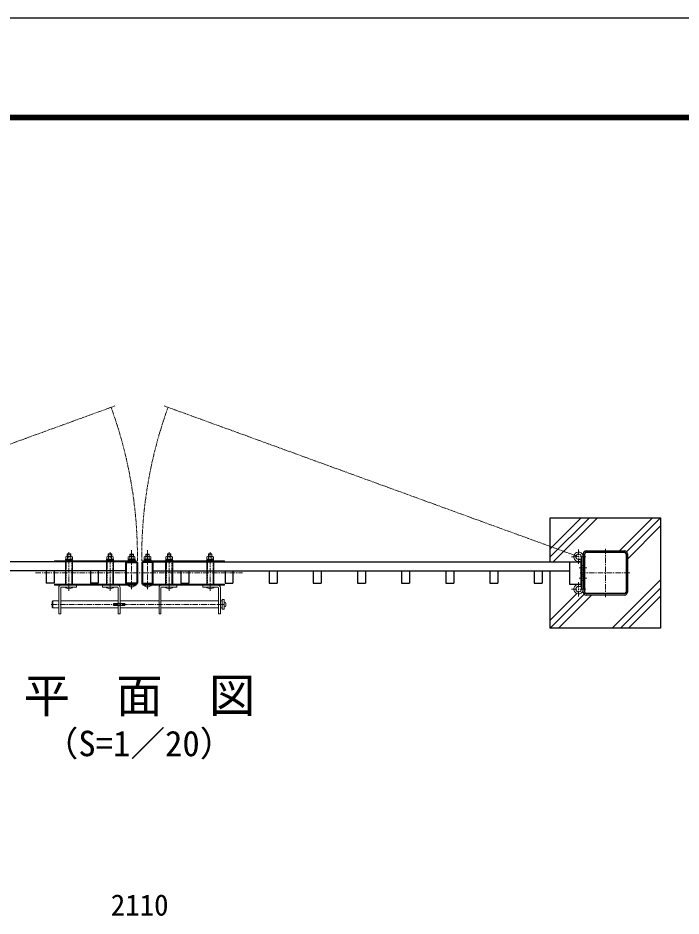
# Model space of a CAD drawing. Units: millimetres, scale not verified. Extents: x -4200 to 4200, y -2970 to 2970.
# Drawn here: x 810 to 2311, y 936 to 2970 of the extents above; entities that cross this region are included whole.
import ezdxf
from ezdxf.enums import TextEntityAlignment as Align

# ---------------------------------------------------------------- set-up
doc = ezdxf.new("R2010")
doc.units = ezdxf.units.MM
doc.header["$LTSCALE"] = 10
for name, pattern in [('USER1', [2, 1.25, -0.25, 0.25, -0.25]), ('USER2', [0.375, 0.25, -0.125]), ('USER3', [1.25, 0.625, -0.125, 0.125, -0.125, 0.125, -0.125])]:
    doc.linetypes.add(name, pattern=pattern)
for name, color, linetype, lineweight in [('0-0_D-TTL-TXT', 7, 'Continuous', 25), ('0-1_D-TTL', 7, 'Continuous', 25), ('0-2_D-STR-DIM', 7, 'Continuous', 13), ('0-5_D-STR1', 1, 'Continuous', 25), ('0-7_D-STR4', 7, 'Continuous', 25), ('0-8_D-STR3', 3, 'Continuous', 13), ('0-9_D-BMK', 2, 'USER1', 13)]:
    doc.layers.add(name, color=color, linetype=linetype, lineweight=lineweight)
doc.styles.add('ＭＳ ゴシック', font='')
doc.styles.get('ＭＳ ゴシック').set_extended_font_data('MS Gothic')

msp = doc.modelspace()

# ---------------------------------------------------------------- linework, layer by layer
at = {"layer": '0-1_D-TTL', "color": 2}
msp.add_lwpolyline([(-4200, 2970), (4200, 2970), (4200, -2970), (-4200, -2970)], close=True, dxfattribs=at)
at = {"layer": '0-1_D-TTL'}
for points in [[(-3930, 2750), (3930, 2750), (3930, -2750), (-3930, -2750)], [(-3927.5, 2747.5), (3927.5, 2747.5), (3927.5, -2747.5), (-3927.5, -2747.5)], [(-3925, 2745), (3925, 2745), (3925, -2745), (-3925, -2745)], [(-3922.5, 2742.5), (3922.5, 2742.5), (3922.5, -2742.5), (-3922.5, -2742.5)], [(-3920, 2740), (3920, 2740), (3920, -2740), (-3920, -2740)]]:
    msp.add_lwpolyline(points, close=True, dxfattribs=at)
at = {"layer": '0-5_D-STR1'}
for p, q in [((2090.01, 1756.77), (2090.01, 1676.47)), ((2090.01, 1669.57), (2090.01, 1756.77)), ((2093.21, 1669.57), (2093.21, 1756.77)), ((2096.41, 1763.17), (2183.61, 1763.17)), ((2096.41, 1759.97), (2183.61, 1759.97)), ((2186.81, 1756.77), (2186.81, 1669.57)), ((2190.01, 1756.77), (2190.01, 1669.57)), ((1054.01, 1738.17), (85.01, 1738.17)), ((1054.01, 1689.77), (1054.01, 1736.57)), ((1054.01, 1689.77), (1054.01, 1736.57)), ((1055.61, 1738.17), (1078.41, 1738.17)), ((1055.61, 1738.17), (1078.41, 1738.17)), ((1080.01, 1736.57), (1080.01, 1689.77)), ((1080.01, 1736.57), (1080.01, 1689.77)), ((1090.01, 1736.57), (1090.01, 1689.77)), ((1090.01, 1736.57), (1090.01, 1689.77)), ((1114.41, 1738.17), (1091.61, 1738.17)), ((1114.41, 1738.17), (1091.61, 1738.17)), ((1116.01, 1738.17), (2085.01, 1738.17)), ((1116.01, 1689.77), (1116.01, 1736.57)), ((1116.01, 1689.77), (1116.01, 1736.57)), ((2059.01, 1738.17), (2059.01, 1688.17)), ((2085.01, 1688.17), (2085.01, 1738.17)), ((1054.01, 1718.17), (111.01, 1718.17)), ((873.51, 1718.17), (873.51, 1690.17)), ((891.51, 1718.17), (891.51, 1690.17)), ((973.51, 1718.17), (973.51, 1690.17)), ((991.51, 1718.17), (991.51, 1690.17)), ((1116.01, 1718.17), (2059.01, 1718.17)), ((1178.51, 1718.17), (1178.51, 1690.17)), ((1196.51, 1718.17), (1196.51, 1690.17)), ((1278.51, 1718.17), (1278.51, 1690.17)), ((1296.51, 1718.17), (1296.51, 1690.17)), ((1378.51, 1718.17), (1378.51, 1690.17)), ((1396.51, 1718.17), (1396.51, 1690.17)), ((1478.51, 1718.17), (1478.51, 1690.17)), ((1496.51, 1718.17), (1496.51, 1690.17)), ((1578.51, 1718.17), (1578.51, 1690.17)), ((1596.51, 1718.17), (1596.51, 1690.17)), ((1678.51, 1718.17), (1678.51, 1690.17)), ((1696.51, 1718.17), (1696.51, 1690.17)), ((1778.51, 1718.17), (1778.51, 1690.17)), ((1796.51, 1718.17), (1796.51, 1690.17)), ((1878.51, 1718.17), (1878.51, 1690.17)), ((1896.51, 1718.17), (1896.51, 1690.17)), ((1978.51, 1718.17), (1978.51, 1690.17)), ((1996.51, 1718.17), (1996.51, 1690.17)), ((891.51, 1690.17), (873.51, 1690.17)), ((991.51, 1690.17), (973.51, 1690.17)), ((1078.41, 1688.17), (1055.61, 1688.17)), ((1078.41, 1688.17), (1055.61, 1688.17)), ((1091.61, 1688.17), (1114.41, 1688.17)), ((1091.61, 1688.17), (1114.41, 1688.17)), ((1178.51, 1690.17), (1196.51, 1690.17)), ((1278.51, 1690.17), (1296.51, 1690.17)), ((1378.51, 1690.17), (1396.51, 1690.17)), ((1478.51, 1690.17), (1496.51, 1690.17)), ((1578.51, 1690.17), (1596.51, 1690.17)), ((1678.51, 1690.17), (1696.51, 1690.17)), ((1778.51, 1690.17), (1796.51, 1690.17)), ((1878.51, 1690.17), (1896.51, 1690.17)), ((1978.51, 1690.17), (1996.51, 1690.17)), ((2059.01, 1688.17), (2085.01, 1688.17)), ((2183.61, 1666.37), (2096.41, 1666.37)), ((2183.61, 1663.17), (2096.41, 1663.17))]:
    msp.add_line(p, q, dxfattribs=at)
for points in [[(1078.41, 1689.77), (1055.61, 1689.77), (1055.61, 1736.57), (1078.41, 1736.57)], [(1078.41, 1689.77), (1055.61, 1689.77), (1055.61, 1736.57), (1078.41, 1736.57)], [(1091.61, 1689.77), (1114.41, 1689.77), (1114.41, 1736.57), (1091.61, 1736.57)], [(1091.61, 1689.77), (1114.41, 1689.77), (1114.41, 1736.57), (1091.61, 1736.57)]]:
    msp.add_lwpolyline(points, close=True, dxfattribs=at)
for centre, radius, start, end in [((2096.41, 1756.77), 6.4, 90, 180), ((2096.41, 1756.77), 3.2, 90, 180), ((2183.61, 1756.77), 6.4, 0, 90), ((2183.61, 1756.77), 3.2, 0, 90), ((1055.61, 1736.57), 1.6, 90, 180), ((1055.61, 1736.57), 1.6, 90, 180), ((1078.41, 1736.57), 1.6, 0, 90), ((1078.41, 1736.57), 1.6, 0, 90), ((1091.61, 1736.57), 1.6, 90, 180), ((1091.61, 1736.57), 1.6, 90, 180), ((1114.41, 1736.57), 1.6, 0, 90), ((1114.41, 1736.57), 1.6, 0, 90), ((1055.61, 1689.77), 1.6, 180, 270), ((1055.61, 1689.77), 1.6, 180, 270), ((1078.41, 1689.77), 1.6, 270, 0), ((1078.41, 1689.77), 1.6, 270, 0), ((1091.61, 1689.77), 1.6, 180, 270), ((1091.61, 1689.77), 1.6, 180, 270), ((1114.41, 1689.77), 1.6, 270, 0), ((1114.41, 1689.77), 1.6, 270, 0), ((2096.41, 1669.57), 6.4, 180, 270), ((2096.41, 1669.57), 3.2, 180, 270), ((2183.61, 1669.57), 6.4, 270, 0), ((2183.61, 1669.57), 3.2, 270, 0)]:
    msp.add_arc(centre, radius, start, end, dxfattribs=at)
at = {"layer": '0-7_D-STR4'}
for p, q in [((2015.01, 1838.17), (2265.01, 1838.17)), ((2015.01, 1767.92), (2085.26, 1838.17)), ((2015.01, 1749.54), (2103.65, 1838.17)), ((2015.01, 1738.17), (2015.01, 1838.17)), ((2022.03, 1738.17), (2122.03, 1838.17)), ((2171.63, 1763.17), (2246.63, 1838.17)), ((2190.01, 1744.79), (2265.01, 1819.79)), ((2015.01, 1588.17), (2015.01, 1718.17)), ((2155.68, 1588.17), (2265.01, 1697.51)), ((2174.06, 1588.17), (2265.01, 1679.12)), ((2015.01, 1588.17), (2091.89, 1665.05)), ((2015.46, 1607), (2075.09, 1666.64)), ((2033.4, 1588.17), (2108.4, 1663.17)), ((2192.45, 1588.17), (2265.01, 1660.74)), ((2265.01, 1588.17), (2015.01, 1588.17))]:
    msp.add_line(p, q, dxfattribs=at)
msp.add_lwpolyline([(2188.14, 1761.3), (2265.01, 1838.17), (2265.01, 1588.17)], dxfattribs=at)
at = {"layer": '0-8_D-STR3'}
for p, q in [((917.77, 1744.07), (917.77, 1749.87)), ((931.04, 1750.57), (919.5, 1750.57)), ((921.69, 1756.37), (921.02, 1755.69)), ((921.02, 1750.57), (921.02, 1755.69)), ((921.52, 1744.07), (921.52, 1749.87)), ((921.69, 1750.57), (921.69, 1756.37)), ((921.69, 1756.37), (928.34, 1756.37)), ((928.34, 1750.57), (928.34, 1756.37)), ((929.02, 1750.57), (929.02, 1755.69)), ((929.02, 1744.07), (929.02, 1749.87)), ((932.77, 1744.07), (932.77, 1749.87)), ((1010.51, 1744.07), (1010.51, 1749.87)), ((1023.79, 1750.57), (1012.25, 1750.57)), ((1014.69, 1756.37), (1014.01, 1755.69)), ((1014.01, 1750.57), (1014.01, 1755.69)), ((1014.26, 1744.07), (1014.26, 1749.87)), ((1014.69, 1750.57), (1014.69, 1756.37)), ((1014.69, 1756.37), (1021.34, 1756.37)), ((1021.34, 1750.57), (1021.34, 1756.37)), ((1021.76, 1744.07), (1021.76, 1749.87)), ((1022.01, 1750.57), (1022.01, 1755.69)), ((1025.51, 1744.07), (1025.51, 1749.87)), ((1059.51, 1744.07), (1059.51, 1749.87)), ((1072.79, 1750.57), (1061.25, 1750.57)), ((1063.69, 1755.87), (1063.01, 1755.19)), ((1063.01, 1750.57), (1063.01, 1755.19)), ((1063.26, 1744.07), (1063.26, 1749.87)), ((1063.69, 1750.57), (1063.69, 1755.87)), ((1063.69, 1755.87), (1070.34, 1755.87)), ((1070.34, 1750.57), (1070.34, 1755.87)), ((1070.76, 1744.07), (1070.76, 1749.87)), ((1071.01, 1750.57), (1071.01, 1755.19)), ((1074.51, 1744.07), (1074.51, 1749.87)), ((1095.51, 1744.07), (1095.51, 1749.87)), ((1097.24, 1750.57), (1108.78, 1750.57)), ((1099.01, 1750.57), (1099.01, 1755.19)), ((1099.26, 1744.07), (1099.26, 1749.87)), ((1099.69, 1750.57), (1099.69, 1755.87)), ((1106.34, 1755.87), (1099.69, 1755.87)), ((1106.34, 1750.57), (1106.34, 1755.87)), ((1106.34, 1755.87), (1107.01, 1755.19)), ((1106.76, 1744.07), (1106.76, 1749.87)), ((1107.01, 1750.57), (1107.01, 1755.19)), ((1110.51, 1744.07), (1110.51, 1749.87)), ((1144.51, 1744.07), (1144.51, 1749.87)), ((1146.24, 1750.57), (1157.78, 1750.57)), ((1148.01, 1750.57), (1148.01, 1755.69)), ((1148.26, 1744.07), (1148.26, 1749.87)), ((1148.69, 1750.57), (1148.69, 1756.37)), ((1155.34, 1756.37), (1148.69, 1756.37)), ((1155.34, 1750.57), (1155.34, 1756.37)), ((1155.34, 1756.37), (1156.01, 1755.69)), ((1155.76, 1744.07), (1155.76, 1749.87)), ((1156.01, 1750.57), (1156.01, 1755.69)), ((1159.51, 1744.07), (1159.51, 1749.87)), ((1237.26, 1744.07), (1237.26, 1749.87)), ((1238.98, 1750.57), (1250.53, 1750.57)), ((1241.01, 1750.57), (1241.01, 1755.69)), ((1241.01, 1744.07), (1241.01, 1749.87)), ((1241.69, 1750.57), (1241.69, 1756.37)), ((1248.33, 1756.37), (1241.69, 1756.37)), ((1248.33, 1750.57), (1248.33, 1756.37)), ((1248.33, 1756.37), (1249.01, 1755.69)), ((1248.51, 1744.07), (1248.51, 1749.87)), ((1249.01, 1750.57), (1249.01, 1755.69)), ((1252.26, 1744.07), (1252.26, 1749.87)), ((2085.51, 1749.87), (2085.51, 1676.47)), ((892.51, 1740.47), (892.51, 1738.17)), ((1077.51, 1740.47), (892.51, 1740.47)), ((1077.51, 1738.17), (892.51, 1738.17)), ((933.27, 1740.47), (917.27, 1740.47)), ((932.97, 1744.07), (917.57, 1744.07)), ((917.57, 1744.07), (917.57, 1742.07)), ((917.57, 1742.07), (932.97, 1742.07)), ((932.77, 1744.07), (917.77, 1744.07)), ((924.77, 1744.07), (924.77, 1742.07)), ((934.77, 1740.47), (925.27, 1740.47)), ((925.77, 1744.07), (925.77, 1742.07)), ((932.97, 1742.07), (932.97, 1744.07)), ((933.27, 1742.07), (933.27, 1740.47)), ((1026.01, 1740.47), (1010.01, 1740.47)), ((1025.71, 1744.07), (1010.31, 1744.07)), ((1010.31, 1744.07), (1010.31, 1742.07)), ((1010.31, 1742.07), (1025.71, 1742.07)), ((1025.51, 1744.07), (1010.51, 1744.07)), ((1017.51, 1744.07), (1017.51, 1742.07)), ((1018.51, 1744.07), (1018.51, 1742.07)), ((1025.71, 1742.07), (1025.71, 1744.07)), ((1026.01, 1742.07), (1026.01, 1740.47)), ((1075.01, 1740.47), (1059.01, 1740.47)), ((1074.71, 1744.07), (1059.31, 1744.07)), ((1059.31, 1744.07), (1059.31, 1742.07)), ((1059.31, 1742.07), (1074.71, 1742.07)), ((1074.51, 1744.07), (1059.51, 1744.07)), ((1066.51, 1744.07), (1066.51, 1742.07)), ((1067.51, 1744.07), (1067.51, 1742.07)), ((1074.71, 1742.07), (1074.71, 1744.07)), ((1075.01, 1742.07), (1075.01, 1740.47)), ((1077.51, 1740.47), (1077.51, 1738.17)), ((1092.51, 1740.47), (1092.51, 1738.17)), ((1092.51, 1740.47), (1277.51, 1740.47)), ((1092.51, 1738.17), (1277.51, 1738.17)), ((1095.01, 1742.07), (1095.01, 1740.47)), ((1095.01, 1740.47), (1111.01, 1740.47)), ((1095.31, 1744.07), (1110.71, 1744.07)), ((1095.31, 1742.07), (1095.31, 1744.07)), ((1110.71, 1742.07), (1095.31, 1742.07)), ((1095.51, 1744.07), (1110.51, 1744.07)), ((1102.51, 1744.07), (1102.51, 1742.07)), ((1103.51, 1744.07), (1103.51, 1742.07)), ((1110.71, 1744.07), (1110.71, 1742.07)), ((1144.01, 1742.07), (1144.01, 1740.47)), ((1144.01, 1740.47), (1160.01, 1740.47)), ((1144.31, 1744.07), (1159.71, 1744.07)), ((1144.31, 1742.07), (1144.31, 1744.07)), ((1159.71, 1742.07), (1144.31, 1742.07)), ((1144.51, 1744.07), (1159.51, 1744.07)), ((1151.51, 1744.07), (1151.51, 1742.07)), ((1152.51, 1744.07), (1152.51, 1742.07)), ((1159.71, 1744.07), (1159.71, 1742.07)), ((1236.76, 1742.07), (1236.76, 1740.47)), ((1237.06, 1744.07), (1252.46, 1744.07)), ((1237.06, 1742.07), (1237.06, 1744.07)), ((1252.46, 1742.07), (1237.06, 1742.07)), ((1237.06, 1738.17), (1237.06, 1688.17)), ((1237.26, 1744.07), (1252.26, 1744.07)), ((1244.26, 1744.07), (1244.26, 1742.07)), ((1245.26, 1744.07), (1245.26, 1742.07)), ((1252.46, 1744.07), (1252.46, 1742.07)), ((1277.51, 1740.47), (1277.51, 1738.17)), ((2085.51, 1741.15), (2082.91, 1744.82)), ((2090.01, 1730.17), (2085.51, 1730.17)), ((2090.01, 1720.17), (2085.51, 1720.17)), ((2090.01, 1709.42), (2085.51, 1709.42)), ((892.51, 1685.87), (892.51, 1688.17)), ((1077.51, 1688.17), (892.51, 1688.17)), ((1077.51, 1685.87), (1077.51, 1688.17)), ((1092.51, 1685.87), (1092.51, 1688.17)), ((1092.51, 1688.17), (1277.51, 1688.17)), ((1277.51, 1685.87), (1277.51, 1688.17)), ((2090.01, 1706.17), (2085.51, 1706.17)), ((2090.01, 1696.17), (2085.51, 1696.17)), ((1077.51, 1685.87), (892.51, 1685.87)), ((906.52, 1679.87), (906.52, 1620.87)), ((908.02, 1685.87), (942.02, 1685.87)), ((908.02, 1681.37), (942.02, 1681.37)), ((934.02, 1681.37), (916.02, 1681.37)), ((933.02, 1681.37), (917.02, 1681.37)), ((934.77, 1685.87), (925.27, 1685.87)), ((942.02, 1681.37), (942.02, 1685.87)), ((1035.01, 1685.87), (1001.01, 1685.87)), ((1001.01, 1681.37), (1001.01, 1685.87)), ((1035.01, 1681.37), (1001.01, 1681.37)), ((1027.01, 1681.37), (1009.01, 1681.37)), ((1026.01, 1681.37), (1010.01, 1681.37)), ((1036.51, 1679.87), (1036.51, 1620.87)), ((1076.01, 1685.87), (1058.01, 1685.87)), ((1092.51, 1685.87), (1277.51, 1685.87)), ((1094.01, 1685.87), (1112.01, 1685.87)), ((1133.51, 1679.87), (1133.51, 1620.87)), ((1135.01, 1685.87), (1169.01, 1685.87)), ((1135.01, 1681.37), (1169.01, 1681.37)), ((1143.01, 1681.37), (1161.01, 1681.37)), ((1144.01, 1681.37), (1160.01, 1681.37)), ((1169.01, 1681.37), (1169.01, 1685.87)), ((1262.01, 1685.87), (1228.01, 1685.87)), ((1228.01, 1681.37), (1228.01, 1685.87)), ((1262.01, 1681.37), (1228.01, 1681.37)), ((1236.01, 1681.37), (1254.01, 1681.37)), ((1237.01, 1681.37), (1253.01, 1681.37)), ((1263.51, 1679.87), (1263.51, 1620.87)), ((2085.51, 1685.19), (2082.91, 1681.52)), ((888.77, 1649.87), (902.02, 1649.87)), ((888.77, 1649.87), (888.77, 1633.87)), ((906.52, 1649.87), (1036.51, 1649.87)), ((1041.01, 1649.87), (1129.01, 1649.87)), ((1133.51, 1649.87), (1263.51, 1649.87)), ((1268.01, 1649.87), (1271.76, 1649.87)), ((1271.76, 1652.87), (1271.76, 1630.87)), ((1271.76, 1649.87), (1271.76, 1633.87)), ((1271.76, 1647.87), (1271.76, 1635.87)), ((902.02, 1633.87), (888.77, 1633.87)), ((1036.51, 1633.87), (906.52, 1633.87)), ((1129.01, 1633.87), (1041.01, 1633.87)), ((1263.51, 1633.87), (1133.51, 1633.87)), ((1271.76, 1633.87), (1268.01, 1633.87)), ((1276.26, 1636.62), (1276.26, 1647.12)), ((1277.16, 1647.12), (1276.26, 1647.12)), ((1277.16, 1636.62), (1276.26, 1636.62)), ((1280.16, 1639.62), (1280.16, 1644.12))]:
    msp.add_line(p, q, dxfattribs=at)
at = {"layer": '0-8_D-STR3', "linetype": 'USER2'}
for p, q in [((918.67, 1738.17), (918.67, 1688.17)), ((931.37, 1688.17), (931.37, 1738.17)), ((1011.66, 1738.17), (1011.66, 1688.17)), ((1024.36, 1688.17), (1024.36, 1738.17)), ((1145.66, 1738.17), (1145.66, 1688.17)), ((1158.36, 1688.17), (1158.36, 1738.17)), ((1238.66, 1738.17), (1238.66, 1688.17)), ((1251.36, 1688.17), (1251.36, 1738.17))]:
    msp.add_line(p, q, dxfattribs=at)
at = {"layer": '0-8_D-STR3'}
for points in [[(921.02, 1755.69), (929.02, 1755.69), (928.34, 1756.37)], [(1014.01, 1755.69), (1022.01, 1755.69), (1021.34, 1756.37)], [(1063.01, 1755.19), (1071.01, 1755.19), (1070.34, 1755.87)], [(1107.01, 1755.19), (1099.01, 1755.19), (1099.69, 1755.87)], [(1156.01, 1755.69), (1148.01, 1755.69), (1148.69, 1756.37)], [(1249.01, 1755.69), (1241.01, 1755.69), (1241.69, 1756.37)], [(917.07, 1688.17), (932.97, 1688.17), (932.97, 1738.17)], [(932.97, 1738.17), (917.07, 1738.17), (917.07, 1688.17)], [(933.27, 1742.07), (917.27, 1742.07), (917.27, 1740.47)], [(1026.01, 1742.07), (1010.01, 1742.07), (1010.01, 1740.47)], [(1010.06, 1688.17), (1025.96, 1688.17), (1025.96, 1738.17)], [(1025.96, 1738.17), (1010.06, 1738.17), (1010.06, 1688.17)], [(1075.01, 1742.07), (1059.01, 1742.07), (1059.01, 1740.47)], [(1095.01, 1742.07), (1111.01, 1742.07), (1111.01, 1740.47)], [(1144.01, 1742.07), (1160.01, 1742.07), (1160.01, 1740.47)], [(1144.06, 1688.17), (1159.96, 1688.17), (1159.96, 1738.17)], [(1159.96, 1738.17), (1144.06, 1738.17), (1144.06, 1688.17)], [(1236.76, 1742.07), (1252.76, 1742.07), (1252.76, 1740.47)], [(1237.06, 1688.17), (1252.96, 1688.17), (1252.96, 1738.17)], [(902.02, 1679.87), (902.02, 1620.87), (906.52, 1620.87)], [(1041.01, 1679.87), (1041.01, 1620.87), (1036.51, 1620.87)], [(1129.01, 1679.87), (1129.01, 1620.87), (1133.51, 1620.87)], [(1268.01, 1679.87), (1268.01, 1620.87), (1263.51, 1620.87)], [(888.77, 1633.87), (886.77, 1635.87), (886.77, 1647.87), (888.77, 1649.87)], [(1271.76, 1630.87), (1276.26, 1630.87), (1276.26, 1652.87), (1271.76, 1652.87)]]:
    msp.add_lwpolyline(points, dxfattribs=at)
msp.add_lwpolyline([(1026.26, 1639.87), (1051.26, 1639.87), (1051.26, 1643.87), (1026.26, 1643.87)], close=True, dxfattribs=at)
for centre, radius, start, end in [((919.64, 1747.73), 2.85, 48.86505, 131.13495), ((925.27, 1740.18), 10.39, 68.85295, 111.14705), ((930.89, 1747.73), 2.85, 48.83491, 131.16509), ((1012.39, 1747.73), 2.85, 48.86505, 131.13495), ((1018.01, 1740.18), 10.39, 68.85295, 111.14705), ((1023.64, 1747.73), 2.85, 48.83491, 131.16509), ((1061.39, 1747.73), 2.85, 48.86505, 131.13495), ((1067.01, 1740.18), 10.39, 68.85295, 111.14705), ((1072.64, 1747.73), 2.85, 48.83491, 131.16509), ((1097.39, 1747.73), 2.85, 48.83491, 131.16509), ((1103.01, 1740.18), 10.39, 68.85295, 111.14705), ((1108.64, 1747.73), 2.85, 48.86505, 131.13495), ((1146.39, 1747.73), 2.85, 48.83491, 131.16509), ((1152.01, 1740.18), 10.39, 68.85295, 111.14705), ((1157.64, 1747.73), 2.85, 48.86505, 131.13495), ((1239.14, 1747.73), 2.85, 48.83491, 131.16509), ((1244.76, 1740.18), 10.39, 68.85295, 111.14705), ((1250.39, 1747.73), 2.85, 48.86505, 131.13495), ((2079.31, 1749.87), 10.7, 0, 305.41111), ((2079.31, 1749.87), 6.2, 0, 305.41111), ((908.02, 1679.87), 6, 90, 180), ((908.02, 1679.87), 1.5, 90, 180), ((925.02, 1689.5), 12.12, 222.07502, 317.92498), ((1018.01, 1689.5), 12.12, 222.07502, 317.92498), ((1035.01, 1679.87), 6, 0, 90), ((1035.01, 1679.87), 1.5, 0, 90), ((1067.01, 1694), 12.12, 222.07502, 317.92498), ((1103.01, 1694), 12.12, 222.07502, 317.92498), ((1135.01, 1679.87), 6, 90, 180), ((1135.01, 1679.87), 1.5, 90, 180), ((1152.01, 1689.5), 12.12, 222.07502, 317.92498), ((1245.01, 1689.5), 12.12, 222.07502, 317.92498), ((1262.01, 1679.87), 6, 0, 90), ((1262.01, 1679.87), 1.5, 0, 90), ((2079.31, 1676.47), 10.7, 54.58889, 0), ((2079.31, 1676.47), 6.2, 54.58889, 0), ((1277.16, 1644.12), 3, 0, 90), ((1277.16, 1639.62), 3, 270, 0)]:
    msp.add_arc(centre, radius, start, end, dxfattribs=at)
at = {"layer": '0-9_D-BMK', "linetype": 'USER3'}
for p, q in [((90.71, 1749.87), (1030.26, 2091.84)), ((2079.31, 1749.87), (1139.76, 2091.84))]:
    msp.add_line(p, q, dxfattribs=at)
at = {"layer": '0-9_D-BMK'}
for p, q in [((925.02, 1672.37), (925.02, 1760.44)), ((1018.01, 1672.37), (1018.01, 1760.44)), ((1067.01, 1676.87), (1067.01, 1764.94)), ((1103.01, 1676.87), (1103.01, 1764.94)), ((1152.01, 1672.37), (1152.01, 1760.44)), ((1245.01, 1672.37), (1245.01, 1760.44)), ((2095.58, 1749.87), (2063.05, 1749.87)), ((2079.31, 1766.13), (2079.31, 1733.61)), ((2140.01, 1768.17), (2140.01, 1658.17)), ((1067.01, 1743.47), (1067.01, 1735.17)), ((1103.01, 1743.47), (1103.01, 1735.17)), ((849.01, 1713.17), (1317.99, 1713.17)), ((2098.21, 1725.17), (2080.51, 1725.17)), ((2195.01, 1713.17), (2080.51, 1713.17)), ((925.02, 1688.87), (925.02, 1678.37)), ((1018.01, 1682.87), (1018.01, 1691.17)), ((1018.01, 1688.87), (1018.01, 1678.37)), ((1067.01, 1682.87), (1067.01, 1691.17)), ((1103.01, 1682.87), (1103.01, 1691.17)), ((1152.01, 1682.87), (1152.01, 1691.17)), ((1152.01, 1688.87), (1152.01, 1678.37)), ((1245.01, 1688.87), (1245.01, 1678.37)), ((2079.31, 1660.21), (2079.31, 1692.73)), ((2098.21, 1701.17), (2080.51, 1701.17)), ((2095.58, 1676.47), (2063.05, 1676.47)), ((884.77, 1641.87), (1277.26, 1641.87))]:
    msp.add_line(p, q, dxfattribs=at)
at = {"layer": '0-9_D-BMK', "linetype": 'USER3'}
for centre, start, end in [((90.71, 1749.87), 359.45564, 20), ((2079.31, 1749.87), 160, 180.54436)]:
    msp.add_arc(centre, 989.39, start, end, dxfattribs=at)

# ---------------------------------------------------------------- texts
at = {"layer": '0-0_D-TTL-TXT', "style": 'ＭＳ ゴシック'}
for s, height, p in [('平\u3000面\u3000図', 76.98, (822.13, 1374.09)), ('（S=1／20）', 57.7, (867.61, 1280.89))]:
    msp.add_text(s, height=height, dxfattribs=at).set_placement(p, align=Align.BOTTOM_LEFT)
at = {"layer": '0-2_D-STR-DIM', "style": 'ＭＳ ゴシック'}
msp.add_text('2110', height=48.09, dxfattribs=at).set_placement((1019.76, 922.85), align=Align.BOTTOM_LEFT)

doc.saveas('drawing.dxf')
